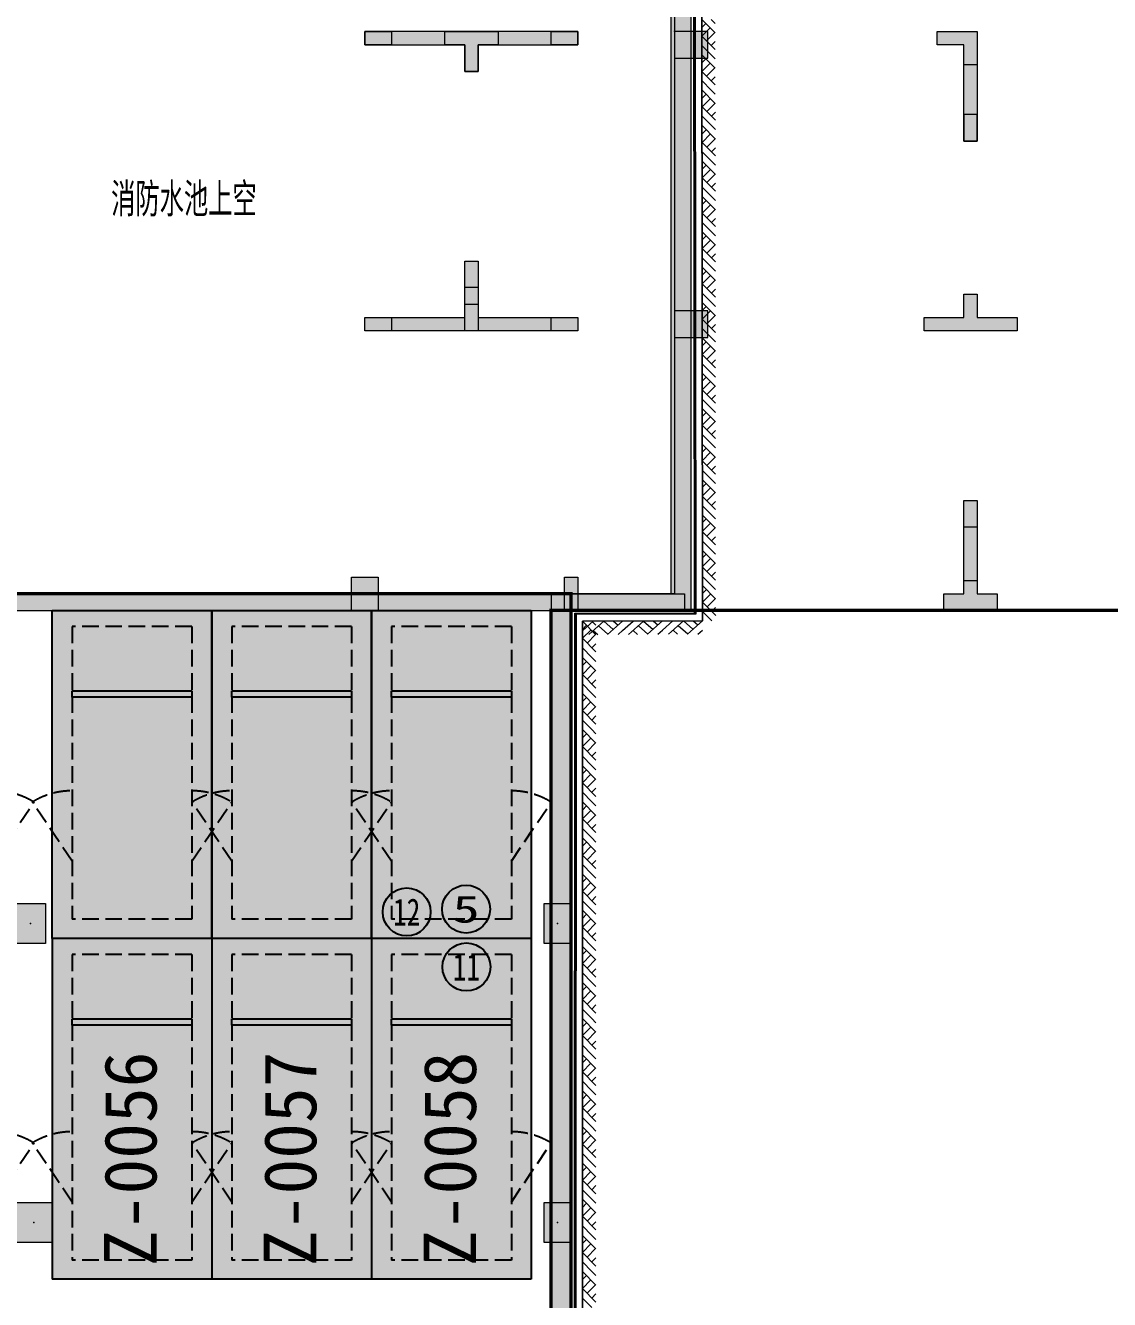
# Model space of a CAD drawing. Extents: x -264757 to 1033689, y 4049843 to 4347093.
# Drawn here: x -2539 to 13748, y 4234309 to 4253453 of the extents above; entities that cross this region are included whole.
import ezdxf
from ezdxf.enums import TextEntityAlignment as Align

# ---------------------------------------------------------------- set-up
doc = ezdxf.new("R2010")
doc.units = 0
doc.header["$LTSCALE"] = 1000
doc.header["$MEASUREMENT"] = 0
doc.linetypes.add('AX-01DK-PB01$1$A-001-车位参照B1$0$A-001-车位参照B1$0$A-001-车位参照B1$0$A-H4-001-基本图形$0$A-001-车位B1$0$DASH', pattern=[0.35, 0.25, -0.1])
doc.linetypes.add('DASH', pattern=[0.35, 0.25, -0.1])
for name, color, linetype in [('不利因素11-尽端停车', 7, 'Continuous'), ('不利因素12-不满足一次性出车', 7, 'Continuous'), ('不利因素5-单面靠墙', 7, 'Continuous'), ('子母车位', 7, 'Continuous')]:
    doc.layers.add(name, color=color, linetype=linetype)
doc.layers.add('无关图层', color=8, linetype='Continuous', lineweight=0)
doc.layers.add('车位归属楼栋范围线', color=7, linetype='Continuous', true_color=0x19e6c7)
doc.styles.add('AX-01DK-PB01$1$AX-001DK-01-PB01-02$0$Standard', font='gbenor.shx', dxfattribs={"bigfont": 'gbcbig.shx'})
doc.styles.add('AX-ACK-BIANH1$0$黑体', font='simhei.ttf')
doc.styles.add('SX-ACK-PB01-WNC-ALL$0$黑体', font='simhei.ttf')
doc.styles.add('黑体', font='simhei.ttf')

# ---------------------------------------------------------------- blocks, each defined once
blk = doc.blocks.new('SX-ACK-PB01-WNC-ALL$0$20200722.21183209')
at = {"layer": '不利因素5-单面靠墙', "true_color": 0x6d711d}
h = blk.add_hatch(color=66, dxfattribs=at)
h.dxf.hatch_style = 1
edge = h.paths.add_edge_path()
edge.add_arc((360, 360), 360, 0, 360)
at = {"layer": '不利因素5-单面靠墙'}
blk.add_circle((360, 360), 360, dxfattribs=at)
at = {"layer": '不利因素5-单面靠墙', "style": 'SX-ACK-PB01-WNC-ALL$0$黑体', "width": 1.390625}
blk.add_text('5', height=407, dxfattribs=at).set_placement((156, 156), (564, 156), align=Align.FIT)
blk = doc.blocks.new('20200722.21185040')
at = {"layer": '不利因素11-尽端停车', "true_color": 0xf21b23}
h = blk.add_hatch(color=240, dxfattribs=at)
h.dxf.hatch_style = 1
edge = h.paths.add_edge_path()
edge.add_arc((360, 360), 360, 0, 360)
at = {"layer": '不利因素11-尽端停车'}
blk.add_circle((360, 360), 360, dxfattribs=at)
at = {"layer": '不利因素11-尽端停车', "style": '黑体', "width": 0.695313}
blk.add_text('11', height=407.3, dxfattribs=at).set_placement((156, 156), (564, 156), align=Align.FIT)
blk = doc.blocks.new('20200722.21185335')
at = {"layer": '不利因素12-不满足一次性出车', "true_color": 0x201adc}
h = blk.add_hatch(color=182, dxfattribs=at)
h.dxf.hatch_style = 1
edge = h.paths.add_edge_path()
edge.add_arc((360, 360), 360, 0, 360)
at = {"layer": '不利因素12-不满足一次性出车'}
blk.add_circle((360, 360), 360, dxfattribs=at)
at = {"layer": '不利因素12-不满足一次性出车', "style": '黑体', "width": 0.695313}
blk.add_text('12', height=407.3, dxfattribs=at).set_placement((156, 156), (564, 156), align=Align.FIT)
blk = doc.blocks.new('AX-01DK-PB01$1$$LinePat$素土夯实')
at = {"layer": '无关图层'}
for p, q in [((0, -210), (210, 0)), ((120, -300), (420, 0)), ((420, 0), (608, -188)), ((495, -300), (795, 0)), ((615, 0), (705, -90)), ((210, -210), (300, -300)), ((315, -105), (502, -293)), ((705, -300), (795, -210))]:
    blk.add_line(p, q, dxfattribs=at)
blk = doc.blocks.new('SX-CK-PB001-WNC$1$20211103.13313578')
at = {"layer": '无关图层'}
h = blk.add_hatch(color=256, dxfattribs=at)
h.dxf.hatch_style = 1
h.paths.add_polyline_path([(0, 600), (450, 600), (450, 0), (0, 0)])
blk.add_lwpolyline([(0, 600), (450, 600), (450, 0), (0, 0)], close=True, dxfattribs=at)
blk.add_point((225, 300), dxfattribs=at)
blk = doc.blocks.new('SX-CK-PB001-WNC$1$20211103.13313888')
at = {"layer": '无关图层'}
h = blk.add_hatch(color=256, dxfattribs=at)
h.dxf.hatch_style = 1
h.paths.add_polyline_path([(0, 600), (400, 600), (400, 0), (0, 0)])
blk.add_lwpolyline([(0, 600), (400, 600), (400, 0), (0, 0)], close=True, dxfattribs=at)
blk.add_point((200, 300), dxfattribs=at)
blk = doc.blocks.new('A$C741380cb')
at = {"layer": '子母车位', "true_color": 0x0617f9}
h = blk.add_hatch(color=5, dxfattribs=at)
h.dxf.hatch_style = 1
h.paths.add_polyline_path([(2400, 0), (2400, -10400), (0, -10400), (0, 0)])
blk = doc.blocks.new('*E173')
at = {"layer": '子母车位', "rotation": 179.9996583709065}
blk.add_blockref('A$C741380cb', (332418, -488671), dxfattribs=at)
blk = doc.blocks.new('*E174')
at = {"layer": '子母车位', "rotation": 179.9996583709065}
blk.add_blockref('A$C741380cb', (332418, -488671), dxfattribs=at)
blk = doc.blocks.new('*E175')
at = {"layer": '子母车位', "rotation": 179.9996583709065}
blk.add_blockref('A$C741380cb', (332418, -488671), dxfattribs=at)

msp = doc.modelspace()

# ---------------------------------------------------------------- hatches: boundary and pattern name
at = {"layer": '无关图层'}
h = msp.add_hatch(dxfattribs=at)
h.set_pattern_fill('ARMORED', color=256, scale=50)
h.set_pattern_definition([(50, (-1117697.94, 4112857.15), (358.63009, -31.37607), [37.5, -412.5]), (355, (-1117697.94, 4112857.15), (-69.37567, 376.09607), [30, -330]), (100.4514, (-1117668.05, 4112854.53), (289.25469, 344.71977), [31.8701, -350.57106]), (46.1842, (-1117697.94, 4112957.15), (533.62052, -82.7595), [56.25, -618.75]), (96.6356, (-1117653.47, 4112950.25), (467.33135, 487.05894), [47.80514, -525.8565]), (351.1842, (-1117697.94, 4112957.15), (467.33097, 487.0593), [45, -495]), (21, (-1117647.94, 4112932.15), (298.453526, -201.309445), [37.5, -412.5]), (326, (-1117647.94, 4112932.15), (121.65767, 362.57502), [30, -330]), (71.4514, (-1117623.06, 4112915.37), (420.11131, 161.26525), [31.8701, -350.57106]), (37.5, (-1117697.94, 4112857.15), (6.079928, 166.446927), [0, -326, 0, -335, 0, -331.25]), (7.5, (-1117697.94, 4112857.15), (131.53477, 197.205856), [0, -191, 0, -318.5, 0, -126.25]), (327.5, (-1117809.44, 4112857.15), (266.911218, -11.277436), [0, -125, 0, -390, 0, -517.5]), (317.5, (-1117859.44, 4112857.15), (291.593085, 50.05249), [0, -162.5, 0, -259, 0, -367.5]), (45, (-1117697.94, 4112857.15), (-176.776695, 176.776695), [])])
h.paths.add_polyline_path([(-18136.6, 4244664.1), (7461.1, 4244664.1), (7461.1, 4253114.1), (7461.1, 4256914.1), (17911.6, 4256914.1), (17911.6, 4257164.1), (7211.1, 4257164.1), (7211.1, 4253364.1), (7211.1, 4253374.8), (7211.1, 4244914.1), (-18136.6, 4244914.1)])
for points in [[(7160.9, 4244913.9), (7460.9, 4244663.8), (7460.9, 4256914.1), (7327.6, 4256997.4), (7160.9, 4256914.1)], [(2961.3, 4253164.1), (2561.3, 4253164.1), (2561.3, 4253364.1), (2961.3, 4253364.1)], [(4061.1, 4252764.1), (4061.1, 4253164.1), (3761.1, 4253164.1), (3761.1, 4253364.1), (4561.1, 4253364.1), (4561.1, 4253164.1), (4261.1, 4253164.1), (4261.1, 4252764.1)], [(5361.3, 4253364.1), (5761.3, 4253364.1), (5761.3, 4253164.1), (5361.3, 4253164.1)], [(7211.1, 4252964.1), (7711.1, 4252964.1), (7711.1, 4253364.1), (7211.1, 4253364.1)], [(11160.9, 4253364.1), (11760.9, 4253364.1), (11760.9, 4252864.1), (11560.9, 4252864.1), (11560.9, 4253164.1), (11160.9, 4253164.1)], [(11560.9, 4251714.1), (11760.9, 4251714.1), (11760.9, 4252114.1), (11560.9, 4252114.1)], [(4061.1, 4249514.1), (4061.1, 4249914.1), (4261.1, 4249914.1), (4261.1, 4249514.1)], [(11761.1, 4249064.1), (12361.1, 4249064.1), (12361.1, 4248864.1), (10961.1, 4248864.1), (10961.1, 4249064.1), (11561.1, 4249064.1), (11561.1, 4249414.1), (11761.1, 4249414.1)], [(4061.1, 4249264.1), (4261.1, 4249264.1), (4261.1, 4248864.1), (4061.1, 4248864.1)], [(7211.1, 4248764.1), (7711.1, 4248764.1), (7711.1, 4249164.1), (7211.1, 4249164.1)], [(2961.1, 4248864.1), (2561.1, 4248864.1), (2561.1, 4249064.1), (2961.1, 4249064.1)], [(5361.1, 4249064.1), (5761.1, 4249064.1), (5761.1, 4248864.1), (5361.1, 4248864.1)], [(11561.1, 4246314.1), (11761.1, 4246314.1), (11761.1, 4245914.1), (11561.1, 4245914.1)], [(2361.4, 4245164.3), (2761.4, 4245164.3), (2761.4, 4244664.3), (2361.4, 4244664.3)], [(5561.1, 4245164.1), (5761.1, 4245164.1), (5761.1, 4244664.1), (5561.1, 4244664.1)], [(11561.1, 4244914.1), (11561.1, 4245114.1), (11761.1, 4245114.1), (11761.1, 4244914.1), (12061.1, 4244914.1), (12061.1, 4244664.1), (11261.1, 4244664.1), (11261.1, 4244914.1)], [(-11889.1, 4244665.9), (7360.9, 4244663.8), (7360.9, 4244913.8), (-11889.1, 4244915.9)], [(5358.1, 4223807.1), (5658, 4223557), (5662.7, 4244913.2), (5362.7, 4244913.3)]]:
    msp.add_hatch(color=256, dxfattribs=at).paths.add_polyline_path(points)
h = msp.add_hatch(color=256, dxfattribs=at)
h.dxf.hatch_style = 1
h.paths.add_polyline_path([(4061.1, 4253164.1), (4061.1, 4252764.1), (4261.1, 4252764.1), (4261.1, 4253164.1), (5761.1, 4253164.1), (5761.1, 4253364.1), (5411.1, 4253364.1), (5411.1, 4253364.1), (2911.1, 4253364.1), (2911.1, 4253364.1), (2561.1, 4253364.1), (2561.1, 4253164.1)])
h = msp.add_hatch(color=256, dxfattribs=at)
h.dxf.hatch_style = 1
h.paths.add_polyline_path([(11761.1, 4251714.1), (11561.1, 4251714.1), (11560.9, 4253164.1), (11160.9, 4253164.1), (11160.9, 4253364.1), (11761.1, 4253364.1)])
h = msp.add_hatch(color=256, dxfattribs=at)
h.dxf.hatch_style = 1
h.paths.add_polyline_path([(2561.1, 4249064.1), (4061.1, 4249064.1), (4061.1, 4249914.1), (4261.1, 4249914.1), (4261.1, 4249064.1), (5761.1, 4249064.1), (5761.1, 4248864.1), (2561.1, 4248864.1)])
h = msp.add_hatch(color=256, dxfattribs=at)
h.dxf.hatch_style = 1
h.paths.add_polyline_path([(10961.1, 4249064.1), (11561.1, 4249064.1), (11561.1, 4249414.1), (11761.1, 4249414.1), (11761.1, 4249064.1), (12361.1, 4249064.1), (12361.1, 4248864.1), (10961.1, 4248864.1)])
h = msp.add_hatch(color=256, dxfattribs=at)
h.dxf.hatch_style = 1
h.paths.add_polyline_path([(11261.1, 4244914.1), (11561.1, 4244914.1), (11561.1, 4246314.1), (11761.1, 4246314.1), (11761.1, 4244914.1), (12061.1, 4244914.1), (12061.1, 4244664.1), (11261.1, 4244664.1)])
h = msp.add_hatch(color=256, dxfattribs=at)
h.dxf.hatch_style = 1
h.paths.add_polyline_path([(5561.1, 4244664.1), (5561.1, 4244914.1), (5561.1, 4245164.1), (5761.1, 4245164.1), (5761.1, 4244914.1), (5761.1, 4244664.1)])
h = msp.add_hatch(dxfattribs=at)
h.set_pattern_fill('钢筋混凝土', color=256, scale=100)
h.set_pattern_definition([(45, (-100794.6, 4064618.02), (-176.7767, 176.7767), []), (50, (-100794.6, 4064618), (717.2602, -62.7521), [75, -825]), (355, (-100794.6, 4064618), (-138.7513, 752.1921), [60, -660]), (100.4514, (-100734.8, 4064612.8), (578.5094, 689.4395), [63.7402, -701.142]), (46.1842, (-100794.6, 4064818), (1067.241, -165.519), [112.5, -1237.5]), (96.6356, (-100705.7, 4064804.2), (934.6627, 974.118), [95.6103, -1051.713]), (351.1842, (-100794.6, 4064818), (934.662, 974.1186), [90, -990]), (21, (-100694.6, 4064768), (596.907, -402.6189), [75, -825]), (326, (-100694.6, 4064768), (243.3153, 725.15), [60, -660]), (71.4514, (-100644.86, 4064734.5), (840.2226, 322.5305), [63.7402, -701.142]), (37.5, (-100794.6, 4064618.02), (12.15986, 332.89385), [0, -652, 0, -670, 0, -662.5]), (7.5, (-100794.6, 4064618.02), (263.06954, 394.4117), [0, -382, 0, -637, 0, -252.5]), (327.5, (-101017.6, 4064618.02), (533.82244, -22.55487), [0, -250, 0, -780, 0, -1035]), (317.5, (-101117.6, 4064618), (583.1862, 100.105), [0, -325, 0, -518, 0, -735])])
h.paths.add_polyline_path([(5655.4, 4244664.1), (5355.4, 4244664.1), (5360.4, 4225007.7), (5660.4, 4225007.7)])
h = msp.add_hatch(color=256, dxfattribs=at)
h.dxf.hatch_style = 1
h.paths.add_polyline_path([(-2689.6, 4235768), (-2139.6, 4235768), (-2139.6, 4235168), (-2689.6, 4235168)])

# ---------------------------------------------------------------- linework, layer by layer
at = {"layer": '子母车位', "color": 83}
for p, q in [((-2139.2, 4239735.6, 0), (-2139.1, 4244664.6, 0)), ((-2139.1, 4244664.6, 0), (260.9, 4244664.6, 0)), ((260.9, 4244664.6, 0), (260.8, 4239735.6, 0)), ((260.8, 4239735.6, 0), (260.9, 4244664.6, 0)), ((260.9, 4244664.6, 0), (2660.9, 4244664.6, 0)), ((2660.9, 4244664.6, 0), (2660.8, 4239735.6, 0)), ((2660.8, 4239735.6, 0), (2660.9, 4244664.6, 0)), ((2660.9, 4244664.6, 0), (5060.9, 4244664.6, 0)), ((5060.9, 4244664.6, 0), (5060.8, 4239735.6, 0)), ((-2139.2, 4239735.6, 0), (-2139.2, 4234613.3, 0)), ((260.8, 4239735.6, 0), (-2139.2, 4239735.6, 0)), ((260.8, 4239735.6, 0), (-2139.2, 4239735.6, 0)), ((260.8, 4239735.6, 0), (260.8, 4234613.3, 0)), ((260.8, 4239735.6, 0), (260.8, 4234613.3, 0)), ((2660.8, 4239735.6, 0), (260.8, 4239735.6, 0)), ((2660.8, 4239735.6, 0), (260.8, 4239735.6, 0)), ((2660.8, 4239735.6, 0), (2660.8, 4234613.3, 0)), ((2660.8, 4239735.6), (2660.8, 4234613.3, 0)), ((5060.8, 4239735.6), (2660.8, 4239735.6)), ((5060.8, 4239735.6, 0), (2660.8, 4239735.6, 0)), ((5060.8, 4239735.6), (5060.8, 4234613.3, 0)), ((260.8, 4234613.3, 0), (-2139.2, 4234613.3, 0)), ((2660.8, 4234613.3, 0), (260.8, 4234613.3, 0)), ((5060.8, 4234613.3, 0), (2660.8, 4234613.3, 0))]:
    msp.add_line(p, q, dxfattribs=at)
at = {"layer": '子母车位', "color": 8, "linetype": 'AX-01DK-PB01$1$A-001-车位参照B1$0$A-001-车位参照B1$0$A-001-车位参照B1$0$A-H4-001-基本图形$0$A-001-车位B1$0$DASH'}
for p, q in [((-39.1, 4244423, 0), (-1839.1, 4244423, 0)), ((-1839.1, 4244423, 0), (-1839.1, 4240025.6, 0)), ((-39.1, 4244423, 0), (-39.1, 4240025.6, 0)), ((2360.9, 4244423, 0), (560.9, 4244423, 0)), ((560.9, 4244423, 0), (560.9, 4240025.6, 0)), ((2360.9, 4244423, 0), (2360.9, 4240025.6, 0)), ((4760.9, 4244423, 0), (2960.9, 4244423, 0)), ((2960.9, 4244423, 0), (2960.9, 4240025.6, 0)), ((4760.9, 4244423, 0), (4760.9, 4240025.6, 0)), ((-39.1, 4240025.6, 0), (-1839.1, 4240025.6, 0)), ((2360.9, 4240025.6, 0), (560.9, 4240025.6, 0)), ((4760.9, 4240025.6, 0), (2960.9, 4240025.6, 0)), ((-39.2, 4239494, 0), (-1839.2, 4239494, 0)), ((-1839.2, 4239494, 0), (-1839.2, 4234903.3, 0)), ((-39.2, 4239494, 0), (-39.2, 4234903.3, 0)), ((2360.8, 4239494, 0), (560.8, 4239494, 0)), ((560.8, 4239494, 0), (560.8, 4234903.3, 0)), ((2360.8, 4239494, 0), (2360.8, 4234903.3, 0)), ((4760.8, 4239494), (2960.8, 4239494)), ((2960.8, 4239494), (2960.8, 4234903.3, 0)), ((4760.8, 4239494), (4760.8, 4234903.3, 0)), ((-39.2, 4234903.3, 0), (-1839.2, 4234903.3, 0)), ((2360.8, 4234903.3, 0), (560.8, 4234903.3, 0)), ((4760.8, 4234903.3, 0), (2960.8, 4234903.3, 0))]:
    msp.add_line(p, q, dxfattribs=at)
at = {"layer": '子母车位'}
for p, q in [((-1839.1, 4243456.5, 0), (-39.1, 4243456.5, 0)), ((-1839.1, 4243359.9, 0), (-1839.1, 4243456.5, 0)), ((-39.1, 4243456.5, 0), (-39.1, 4243359.9, 0)), ((560.9, 4243456.5, 0), (2360.9, 4243456.5, 0)), ((560.9, 4243359.9, 0), (560.9, 4243456.5, 0)), ((2360.9, 4243456.5, 0), (2360.9, 4243359.9, 0)), ((2960.9, 4243456.5, 0), (4760.9, 4243456.5, 0)), ((2960.9, 4243359.9, 0), (2960.9, 4243456.5, 0)), ((4760.9, 4243456.5, 0), (4760.9, 4243359.9, 0)), ((-39.1, 4243359.9, 0), (-1839.1, 4243359.9, 0)), ((2360.9, 4243359.9, 0), (560.9, 4243359.9, 0)), ((4760.9, 4243359.9, 0), (2960.9, 4243359.9, 0)), ((-1839.2, 4238527.5, 0), (-39.2, 4238527.5, 0)), ((-1839.2, 4238430.9, 0), (-1839.2, 4238527.5, 0)), ((-39.2, 4238430.9, 0), (-1839.2, 4238430.9, 0)), ((-39.2, 4238527.5, 0), (-39.2, 4238430.9, 0)), ((560.8, 4238527.5, 0), (2360.8, 4238527.5, 0)), ((560.8, 4238430.9, 0), (560.8, 4238527.5, 0)), ((2360.8, 4238430.9, 0), (560.8, 4238430.9, 0)), ((2360.8, 4238527.5, 0), (2360.8, 4238430.9, 0)), ((2960.8, 4238527.5), (4760.8, 4238527.5)), ((2960.8, 4238430.9), (2960.8, 4238527.5)), ((4760.8, 4238430.9), (2960.8, 4238430.9)), ((4760.8, 4238527.5), (4760.8, 4238430.9))]:
    msp.add_line(p, q, dxfattribs=at)
at = {"layer": '子母车位', "linetype": 'AX-01DK-PB01$1$A-001-车位参照B1$0$A-001-车位参照B1$0$A-001-车位参照B1$0$A-H4-001-基本图形$0$A-001-车位B1$0$DASH'}
for p, q in [((-3010.6, 4240895.1, 0), (-2410.6, 4241786.2, 0)), ((-1839.1, 4240895.4, 0), (-2439.1, 4241786.4, 0)), ((-39.1, 4240895.4, 0), (560.9, 4241786.4, 0)), ((560.9, 4240895.4, 0), (-39.1, 4241786.4, 0)), ((2360.9, 4240895.4, 0), (2960.9, 4241786.4, 0)), ((2960.9, 4240895.4, 0), (2360.9, 4241786.4, 0)), ((4760.9, 4240895.4, 0), (5360.9, 4241786.4, 0)), ((-3010.7, 4235772.9, 0), (-2410.7, 4236663.9, 0)), ((-1839.2, 4235773.1, 0), (-2439.2, 4236664.1, 0)), ((-39.2, 4235773.1, 0), (560.8, 4236664.1, 0)), ((560.8, 4235773.1, 0), (-39.2, 4236664.1, 0)), ((2360.8, 4235773.1, 0), (2960.8, 4236664.1, 0)), ((2960.8, 4235773.1), (2360.8, 4236664.1)), ((4760.8, 4235773.1), (5360.8, 4236664.1))]:
    msp.add_line(p, q, dxfattribs=at)
at = {"layer": '子母车位', "linetype": 'AX-01DK-PB01$1$A-001-车位参照B1$0$A-001-车位参照B1$0$A-001-车位参照B1$0$A-H4-001-基本图形$0$A-001-车位B1$0$DASH', "extrusion": (0, 0, -1)}
for centre, start_param, end_param in [((-3010.6, 4240895.1), 1.5707904, 2.1477217), ((-1839.1, 4240895.4, 0), 0.993859, 1.5707904), ((-39.1, 4240895.4, 0), 1.5707904, 2.1477217), ((560.9, 4240895.4, 0), 0.993859, 1.5707904), ((2360.9, 4240895.4, 0), 1.5707904, 2.1477217), ((2960.9, 4240895.4, 0), 0.993859, 1.5707904), ((4760.9, 4240895.4, 0), 1.5707904, 2.1477217), ((-3010.7, 4235772.9, 0), 1.5707904, 2.1477217), ((-1839.2, 4235773.1, 0), 0.993859, 1.5707904), ((-39.2, 4235773.1, 0), 1.5707904, 2.1477217), ((560.8, 4235773.1, 0), 0.993859, 1.5707904), ((2360.8, 4235773.1, 0), 1.5707904, 2.1477217), ((2960.8, 4235773.1, 0), 0.993859, 1.5707904), ((4760.8, 4235773.1, 0), 1.5707904, 2.1477217)]:
    msp.add_ellipse(centre, major_axis=(-1100, 0), ratio=0.9664685, start_param=start_param, end_param=end_param, dxfattribs=at)
at = {"layer": '无关图层'}
for p, q in [((7160.9, 4244913.9), (7160.9, 4256914.1)), ((7460.9, 4244663.8), (7460.9, 4256914.1)), ((7510.6, 4244626.7), (7502.5, 4256850.9)), ((7512.6, 4256840.9), (7520.6, 4244616.8)), ((7522.6, 4256831), (7530.6, 4244606.8)), ((7630.7, 4244507.1), (7622.6, 4256731)), ((7622.6, 4256731), (7630.7, 4244507.1)), ((-11889.1, 4244915.9), (7360.9, 4244913.8)), ((5358.1, 4223807.1), (5362.7, 4244913.3)), ((5362.7, 4244913.3), (5662.7, 4244913.2)), ((5658, 4223557), (5662.7, 4244913.2)), ((7360.9, 4244913.8), (7360.9, 4244663.8)), ((-11889.1, 4244665.9), (7360.9, 4244663.8)), ((5707.6, 4223452), (5712.3, 4244621.2)), ((5712.3, 4244621.2), (7510.6, 4244626.7)), ((5722.3, 4244611.2), (5717.6, 4223442)), ((7520.6, 4244616.8), (5722.3, 4244611.2)), ((5732.3, 4244601.3), (5727.6, 4223431.9)), ((7530.6, 4244606.8), (5732.3, 4244601.3)), ((5827.6, 4223331.9), (5832.3, 4244501.6)), ((5832.3, 4244501.6), (5827.6, 4223331.9)), ((5832.3, 4244501.6), (7630.7, 4244507.1)), ((7630.7, 4244507.1), (5832.3, 4244501.6))]:
    msp.add_line(p, q, dxfattribs=at)
for points in [[(-18136.6, 4244664.1), (7461.1, 4244664.1), (7461.1, 4253114.1), (7461.1, 4253114.1), (7461.1, 4256914.1), (17911.6, 4256914.1), (17911.6, 4257164.1), (7211.1, 4257164.1), (7211.1, 4253364.1), (7211.1, 4253374.8), (7211.1, 4244914.1), (-18136.6, 4244914.1)], [(5411.1, 4253364.1), (5411.1, 4253364.1), (2911.1, 4253364.1), (2911.1, 4253364.1), (2561.1, 4253364.1), (2561.1, 4253164.1), (4061.1, 4253164.1), (4061.1, 4252764.1), (4261.1, 4252764.1), (4261.1, 4253164.1), (5761.1, 4253164.1), (5761.1, 4253364.1)], [(2961.3, 4253164.1), (2561.3, 4253164.1), (2561.3, 4253364.1), (2961.3, 4253364.1)], [(4061.1, 4252764.1), (4061.1, 4253164.1), (3761.1, 4253164.1), (3761.1, 4253364.1), (4561.1, 4253364.1), (4561.1, 4253164.1), (4261.1, 4253164.1), (4261.1, 4252764.1)], [(5361.3, 4253364.1), (5761.3, 4253364.1), (5761.3, 4253164.1), (5361.3, 4253164.1)], [(7211.1, 4252964.1), (7711.1, 4252964.1), (7711.1, 4253364.1), (7211.1, 4253364.1)], [(11761.1, 4251714.1), (11561.1, 4251714.1), (11560.9, 4253164.1), (11160.9, 4253164.1), (11160.9, 4253364.1), (11160.9, 4253364.1), (11761.1, 4253364.1)], [(11160.9, 4253364.1), (11760.9, 4253364.1), (11760.9, 4252864.1), (11560.9, 4252864.1), (11560.9, 4253164.1), (11160.9, 4253164.1)], [(11560.9, 4251714.1), (11760.9, 4251714.1), (11760.9, 4252114.1), (11560.9, 4252114.1)], [(2561.1, 4249064.1), (4061.1, 4249064.1), (4061.1, 4249914.1), (4261.1, 4249914.1), (4261.1, 4249064.1), (5761.1, 4249064.1), (5761.1, 4248864.1), (2561.1, 4248864.1)], [(4061.1, 4249514.1), (4061.1, 4249914.1), (4261.1, 4249914.1), (4261.1, 4249514.1)], [(10961.1, 4249064.1), (11561.1, 4249064.1), (11561.1, 4249414.1), (11761.1, 4249414.1), (11761.1, 4249064.1), (12361.1, 4249064.1), (12361.1, 4248864.1), (10961.1, 4248864.1)], [(11761.1, 4249064.1), (12361.1, 4249064.1), (12361.1, 4248864.1), (10961.1, 4248864.1), (10961.1, 4249064.1), (11561.1, 4249064.1), (11561.1, 4249414.1), (11761.1, 4249414.1)], [(4061.1, 4249264.1), (4261.1, 4249264.1), (4261.1, 4248864.1), (4061.1, 4248864.1)], [(7211.1, 4248764.1), (7711.1, 4248764.1), (7711.1, 4249164.1), (7211.1, 4249164.1)], [(2961.1, 4248864.1), (2561.1, 4248864.1), (2561.1, 4249064.1), (2961.1, 4249064.1)], [(5361.1, 4249064.1), (5761.1, 4249064.1), (5761.1, 4248864.1), (5361.1, 4248864.1)], [(11261.1, 4244914.1), (11561.1, 4244914.1), (11561.1, 4246314.1), (11761.1, 4246314.1), (11761.1, 4244914.1), (12061.1, 4244914.1), (12061.1, 4244664.1), (11261.1, 4244664.1)], [(11561.1, 4246314.1), (11761.1, 4246314.1), (11761.1, 4245914.1), (11561.1, 4245914.1)], [(2361.4, 4245164.3), (2761.4, 4245164.3), (2761.4, 4244664.3), (2361.4, 4244664.3)], [(5561.1, 4244664.1), (5561.1, 4244914.1), (5561.1, 4244914.1), (5561.1, 4245164.1), (5761.1, 4245164.1), (5761.1, 4244914.1), (5761.1, 4244914.1), (5761.1, 4244664.1), (5761.1, 4244664.1)], [(5561.1, 4245164.1), (5761.1, 4245164.1), (5761.1, 4244664.1), (5561.1, 4244664.1)], [(11561.1, 4244914.1), (11561.1, 4245114.1), (11761.1, 4245114.1), (11761.1, 4244914.1), (12061.1, 4244914.1), (12061.1, 4244664.1), (11261.1, 4244664.1), (11261.1, 4244914.1)], [(5655.4, 4244664.1), (5355.4, 4244664.1), (5355.4, 4225007.7), (5655.4, 4225007.7)], [(-2689.6, 4235768), (-2139.6, 4235768), (-2139.6, 4235168), (-2689.6, 4235168)]]:
    msp.add_lwpolyline(points, close=True, dxfattribs=at)
msp.add_point((-2414.6, 4235468), dxfattribs=at)
at = {"layer": '车位归属楼栋范围线', "linetype": 'DASH', "ltscale": 5, "const_width": 50}
msp.add_lwpolyline([(-18934.2, 4283696.7), (-18934.2, 4267370.4), (-18181.1, 4267370.4), (-18181.1, 4229191), (-15769.4, 4229191), (-15769.9, 4223558), (5358.1, 4223558), (5358.1, 4244664.1), (26760.9, 4244664.1), (26760.9, 4251464.1), (27460.9, 4251464.1), (27460.9, 4252764.1), (26760.9, 4252764.1), (26760.9, 4256479.6), (35013.3, 4256479.6), (35013.3, 4279146.3)], dxfattribs=at)
at = {"layer": '车位归属楼栋范围线', "linetype": 'DASH', "ltscale": 5}
msp.add_lwpolyline([(-22049.6, 4211308, 50, 50, 0), (23147.4, 4211308, 50, 50, 0), (23147.6, 4218108, 50, 50, 0), (23847.6, 4218108, 50, 50, 0), (23847.6, 4219408, 50, 50, 0), (23147.6, 4219408, 50, 50, 0), (23147.6, 4225008, 50, 50, 0), (19047.4, 4225008, 50, 50, 0), (19047.4, 4223808, 50, 50, 0), (16997.4, 4223808, 50, 50, 0), (16997.4, 4226188, 50, 50, 0), (14047.2, 4226188, 50, 50, 0), (14047.2, 4223808, 50, 50, 0), (12047.6, 4223808, 50, 50, 0), (12047.6, 4225008, 50, 50, 0), (5655.4, 4225008.1, 50, 50, 0), (5655.4, 4244914.1, 50, 50, 0), (-13339.7, 4244914.1, 50, 50, 0), (-13339.7, 4240463.8, 50, 50, 0), (-18028.6, 4240463.8, 50, 50, 0), (-18028.6, 4233340, 50, 50, 0), (-28653.9, 4233340, 50, 50, 0)], format="xyseb", dxfattribs=at)

# ---------------------------------------------------------------- block references
at = {"layer": '子母车位', "extrusion": (0, 0, -1), "xscale": 1.000000693082614, "yscale": 0.9664691433954647, "zscale": -1, "rotation": 0.0003416290934619812}
for name, p in [('*E173', (-330282, 4706896.8, 0)), ('*E174', (-332682, 4706896.8, 0)), ('*E175', (-335082, 4706896.8, 0))]:
    msp.add_blockref(name, p, dxfattribs=at)
at = {"layer": '无关图层', "yscale": 0.6666666666666666, "zscale": 0.6666666666666666}
for p, xscale, rotation in [((7625.1, 4253010.7), 0.6685212804201002, 90.03762572698272), ((7625.4, 4252479.2), 0.6685212804201002, 90.03762572698272), ((7625.8, 4251947.8), 0.6685212804201002, 90.03762572698272), ((7626.1, 4251416.3), 0.6685212804201002, 90.03762572698272), ((7626.5, 4250884.8), 0.6685212804201002, 90.03762572698272), ((7626.8, 4250353.3), 0.6685212804201002, 90.03762572698272), ((7627.2, 4249821.9), 0.6685212804201002, 90.03762572698272), ((7627.5, 4249290.4), 0.6685212804201002, 90.03762572698272), ((7627.9, 4248758.9), 0.6685212804201002, 90.03762572698272), ((7628.2, 4248227.4), 0.6685212804201002, 90.03762572698272), ((7628.6, 4247696), 0.6685212804201002, 90.03762572698272), ((7628.9, 4247164.5), 0.6685212804201002, 90.03762572698272), ((7629.3, 4246633), 0.6685212804201002, 90.03762572698272), ((7629.6, 4246101.5), 0.6685212804201002, 90.03762572698272), ((7630, 4245570.1), 0.6685212804201002, 90.03762572698272), ((7630.3, 4245038.6), 0.6685212804201002, 90.03762572698272), ((7630.7, 4244507.1), 0.6685212804201002, 90.03762572698272), ((5832.2, 4243958.8), 0.6827813734437159, 89.98727214429381), ((5832.3, 4244501.6), 0.7540240747154527, 0.1769430563628477), ((6431.8, 4244503.4), 0.7540240747154527, 0.1769430563628477), ((7031.2, 4244505.3), 0.7540240747154527, 0.1769430563628477), ((5832.1, 4243415.9), 0.6827813734437159, 89.98727214429381), ((5832, 4242873.1), 0.6827813734437159, 89.98727214429381), ((5831.8, 4242330.3), 0.6827813734437159, 89.98727214429381), ((5831.7, 4241787.5), 0.6827813734437159, 89.98727214429381), ((5831.6, 4241244.7), 0.6827813734437159, 89.98727214429381), ((5831.5, 4240701.9), 0.6827813734437159, 89.98727214429381), ((5831.4, 4240159.1), 0.6827813734437159, 89.98727214429381), ((5831.2, 4239616.3), 0.6827813734437159, 89.98727214429381), ((5831.1, 4239073.5), 0.6827813734437159, 89.98727214429381), ((5831, 4238530.6), 0.6827813734437159, 89.98727214429381), ((5830.9, 4237987.8), 0.6827813734437159, 89.98727214429381), ((5830.7, 4237445), 0.6827813734437159, 89.98727214429381), ((5830.6, 4236902.2), 0.6827813734437159, 89.98727214429381), ((5830.5, 4236359.4), 0.6827813734437159, 89.98727214429381), ((5830.4, 4235816.6), 0.6827813734437159, 89.98727214429381), ((5830.3, 4235273.8), 0.6827813734437159, 89.98727214429381), ((5830.1, 4234731), 0.6827813734437159, 89.98727214429381), ((5830, 4234188.2), 0.6827813734437159, 89.98727214429381)]:
    msp.add_blockref('AX-01DK-PB01$1$$LinePat$素土夯实', p, dxfattribs=dict(at, xscale=xscale, rotation=rotation))
at = {"layer": '无关图层'}
for name, p in [('SX-ACK-PB01-WNC-ALL$0$20200722.21183209', (3720.3, 4239816.1, 0)), ('20200722.21185335', (2828.4, 4239773.4, 0)), ('SX-CK-PB001-WNC$1$20211103.13313578', (-2689.6, 4239658.2)), ('SX-CK-PB001-WNC$1$20211103.13313888', (5255.4, 4239658.2)), ('20200722.21185040', (3725.9, 4238946.8, 0)), ('SX-CK-PB001-WNC$1$20211103.13313888', (5255.4, 4235168))]:
    msp.add_blockref(name, p, dxfattribs=at)

# ---------------------------------------------------------------- texts
at = {"layer": '无关图层', "style": 'AX-01DK-PB01$1$AX-001DK-01-PB01-02$0$Standard'}
msp.add_text('消防水池上空', height=506.38, dxfattribs=at).set_placement((-1252.1, 4250583.7))
at = {"layer": '无关图层', "style": 'AX-ACK-BIANH1$0$黑体'}
for s, p in [('Z-0056', (-569.9, 4234815, 0)), ('Z-0057', (1830.2, 4234815)), ('Z-0058', (4230.1, 4234815, 0))]:
    msp.add_text(s, height=788.61, rotation=90, dxfattribs=at).set_placement(p)

doc.saveas('drawing.dxf')
